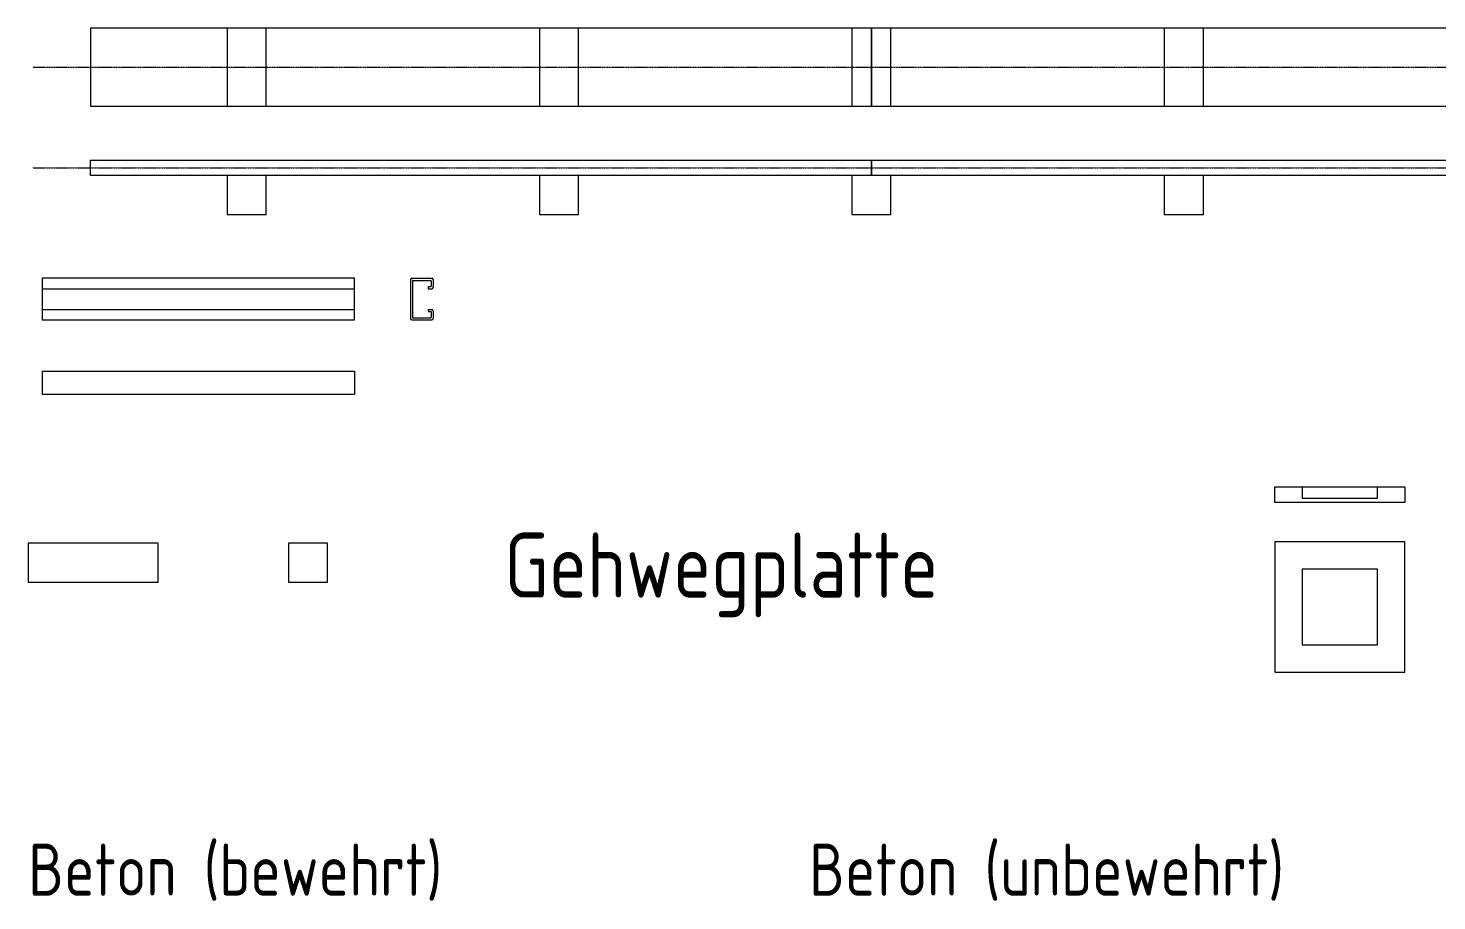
# Model space of a CAD drawing. Header units: millimetres. Extents: x -139278 to 641613, y -260926 to 217780.
# Drawn here: x 44467 to 49879, y 19723 to 23076 of the extents above; entities that cross this region are included whole.
import ezdxf
from ezdxf.enums import TextEntityAlignment as Align

# ---------------------------------------------------------------- set-up
doc = ezdxf.new("R2010")
doc.units = ezdxf.units.MM
doc.linetypes.add('STRICHPUNKT2', pattern=[0.5, 0.25, -0.125, 0, -0.125])
doc.layers.add('00_Legende', color=7, linetype='Continuous', lineweight=18)
doc.styles.add('ISOCP', font='ISOCP', dxfattribs={"width": 0.9})

msp = doc.modelspace()

# ---------------------------------------------------------------- linework, layer by layer
at = {"layer": '00_Legende', "linetype": 'STRICHPUNKT2', "ltscale": 0.1}
for p, q in [((44483.688, 22925.75), (50929.315, 22925.75)), ((44483.688, 22539.15), (50929.315, 22539.15))]:
    msp.add_line(p, q, dxfattribs=at)
at = {"layer": '00_Legende'}
for p, q in [((45935.051, 22108.732), (45935.051, 21960.732)), ((45941.051, 22114.732), (46017.051, 22114.732)), ((45943.051, 22104.732), (45943.051, 21964.732)), ((45945.051, 22106.732), (46013.051, 22106.732)), ((46003.051, 22082.732), (46003.051, 22074.732)), ((46003.051, 22082.732), (46013.051, 22082.732)), ((46015.051, 22104.732), (46015.051, 22084.732)), ((46023.051, 22108.732), (46023.051, 22080.732)), ((44520.589, 22074.732), (45720.589, 22074.732)), ((46003.051, 22074.732), (46017.051, 22074.732)), ((44520.589, 21994.732), (45720.589, 21994.732)), ((46003.051, 21994.732), (46003.051, 21986.732)), ((46003.051, 21994.732), (46017.051, 21994.732)), ((46003.051, 21986.732), (46015.051, 21986.732)), ((46015.051, 21986.732), (46015.051, 21964.732)), ((46023.051, 21988.732), (46023.051, 21960.732)), ((45941.051, 21954.732), (46017.051, 21954.732)), ((45945.051, 21962.732), (46013.051, 21962.732)), ((44520.589, 21757.36), (45720.589, 21757.36)), ((44520.589, 21757.36), (44520.589, 21669.36)), ((45720.589, 21757.36), (45720.589, 21669.36)), ((44520.589, 21669.36), (45720.589, 21669.36))]:
    msp.add_line(p, q, dxfattribs=at)
at = {"layer": '00_Legende', "flags": 128}
for points in [[(44706.502, 22775.75), (47706.502, 22775.75), (47706.502, 23075.75), (44706.502, 23075.75)], [(47706.502, 22775.75), (50706.502, 22775.75), (50706.502, 23075.75), (47706.502, 23075.75)], [(44706.502, 22569.15), (47706.502, 22569.15), (47706.502, 22509.15), (44706.502, 22509.15)], [(47706.502, 22569.15), (50706.502, 22569.15), (50706.502, 22509.15), (47706.502, 22509.15)], [(45231.502, 22359.15), (45381.502, 22359.15), (45381.502, 22509.15), (45231.502, 22509.15)], [(46431.502, 22359.15), (46581.502, 22359.15), (46581.502, 22509.15), (46431.502, 22509.15)], [(47631.502, 22359.15), (47781.502, 22359.15), (47781.502, 22509.15), (47631.502, 22509.15)], [(48831.502, 22359.15), (48981.502, 22359.15), (48981.502, 22509.15), (48831.502, 22509.15)], [(44520.589, 21954.732), (45720.589, 21954.732), (45720.589, 22114.732), (44520.589, 22114.732)], [(49255.784, 21312.951), (49755.784, 21312.951), (49755.784, 21252.951), (49255.784, 21252.951)], [(49755.784, 21101.497), (49255.784, 21101.497), (49255.784, 20601.497), (49755.784, 20601.497)], [(49360.784, 20706.497), (49650.784, 20706.497), (49650.784, 20996.497), (49360.784, 20996.497)]]:
    msp.add_lwpolyline(points, close=True, dxfattribs=at)
at = {"layer": '00_Legende'}
for points in [[(45231.502, 22775.75), (45381.502, 22775.75), (45381.502, 23075.75), (45231.502, 23075.75)], [(46431.502, 22775.75), (46581.502, 22775.75), (46581.502, 23075.75), (46431.502, 23075.75)], [(47631.502, 22775.75), (47781.502, 22775.75), (47781.502, 23075.75), (47631.502, 23075.75)], [(48831.502, 22775.75), (48981.502, 22775.75), (48981.502, 23075.75), (48831.502, 23075.75)], [(44466.744, 20947.497), (44966.744, 20947.497), (44966.744, 21097.497), (44466.744, 21097.497)]]:
    msp.add_lwpolyline(points, close=True, dxfattribs=at)
at = {"layer": '00_Legende', "flags": 128}
msp.add_lwpolyline([(49360.784, 21312.951), (49360.784, 21269.951), (49650.784, 21269.951), (49650.784, 21312.951)], dxfattribs=at)
at = {"layer": '00_Legende', "color": 7, "linetype": 'Continuous'}
msp.add_lwpolyline([(45466.744, 20947.497), (45616.744, 20947.497), (45616.744, 21097.497), (45466.744, 21097.497)], close=True, dxfattribs=at)
at = {"layer": '00_Legende'}
for centre, radius, start, end in [((45941.051, 22108.732), 6, 90, 180), ((45945.051, 22104.732), 2, 90, 180), ((46013.051, 22104.732), 2, 0, 90), ((46013.051, 22084.732), 2, 270, 0), ((46017.051, 22108.732), 6, 0, 90), ((46017.051, 22080.732), 6, 270, 0), ((46017.051, 21988.732), 6, 0, 90), ((45941.051, 21960.732), 6, 180, 270), ((45945.051, 21964.732), 2, 180, 270), ((46013.051, 21964.732), 2, 270, 0), ((46017.051, 21960.732), 6, 270, 0)]:
    msp.add_arc(centre, radius, start, end, dxfattribs=at)

# ---------------------------------------------------------------- texts
at = {"layer": '00_Legende', "color": 7, "style": 'ISOCP', "width": 0.9}
for s, height, p in [('Gehwegplatte', 250, (46295.826, 20812.55)), ('Beton (bewehrt)', 200, (44466.744, 19682.262)), ('Beton (unbewehrt)', 200, (47466.744, 19682.262))]:
    msp.add_text(s, height=height, dxfattribs=at).set_placement(p, align=Align.BOTTOM_LEFT)

doc.saveas('drawing.dxf')
